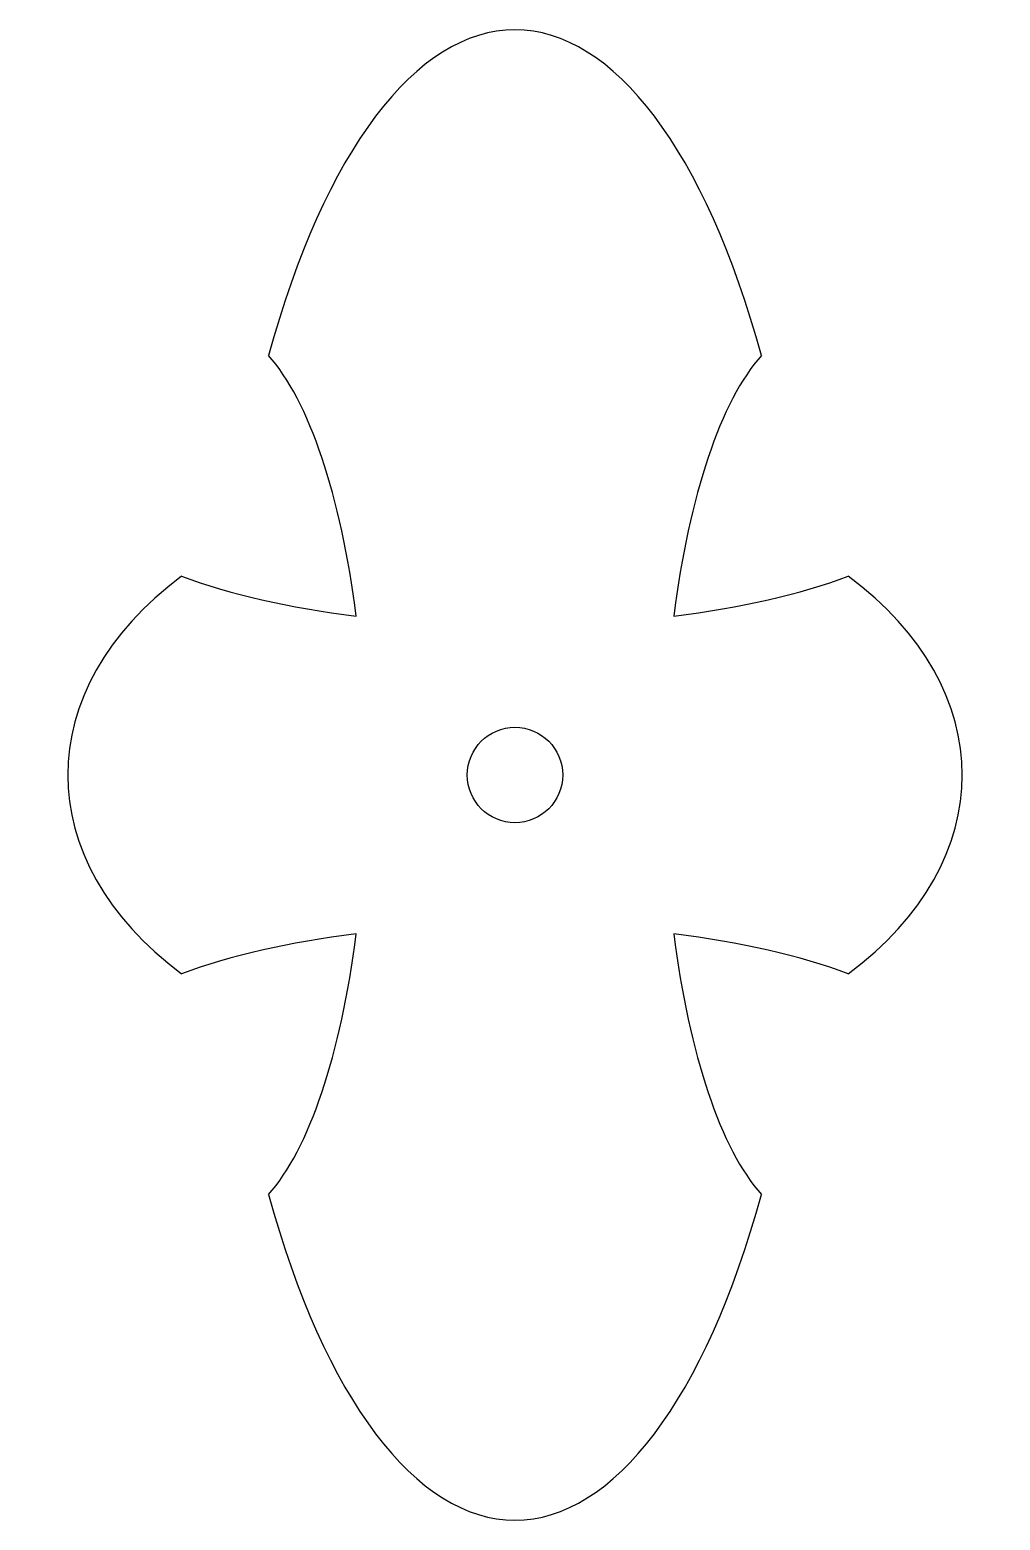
# Model space of a CAD drawing. Header units: millimetres. Extents: x -16.3 to 16.3, y 23.1 to 73.1.
import ezdxf

# ---------------------------------------------------------------- set-up
doc = ezdxf.new("R2010")
doc.units = ezdxf.units.MM
doc.layers.get('0').update_dxf_attribs({"linetype": 'CONTINUOUS'})

msp = doc.modelspace()

# ---------------------------------------------------------------- linework, layer by layer
msp.add_circle((-0.001, 48.1), 1.6)
for centre, major_axis, ratio, start_param, end_param in [((-0.001, 48.1), (0, 25), 0.4, 5.310121, 7.256249), ((-10.001, 48.1), (0, 15), 0.333333, 5.075358, 5.929058), ((9.999, 48.1), (0, -15), 0.333333, 3.49572, 4.34942), ((-0.001, 48.1), (-15, 0), 0.666667, 5.553458, 7.012913), ((-0.001, 58.1), (15, 0), 0.333333, 3.87132, 4.34942), ((-0.001, 58.1), (15, 0), 0.333333, 5.075358, 5.553458), ((-0.001, 48.1), (-15, 0), 0.666667, 2.411865, 3.87132), ((-0.001, 38.1), (-15, 0), 0.333333, 5.075358, 5.553458), ((-10.001, 48.1), (0, 15), 0.333333, 3.49572, 4.34942), ((9.999, 48.1), (0, -15), 0.333333, 5.075358, 5.929058), ((-0.001, 38.1), (-15, 0), 0.333333, 3.87132, 4.34942), ((-0.001, 48.1), (0, 25), 0.4, 2.168529, 4.114656)]:
    msp.add_ellipse(centre, major_axis=major_axis, ratio=ratio, start_param=start_param, end_param=end_param)

doc.saveas('drawing.dxf')
